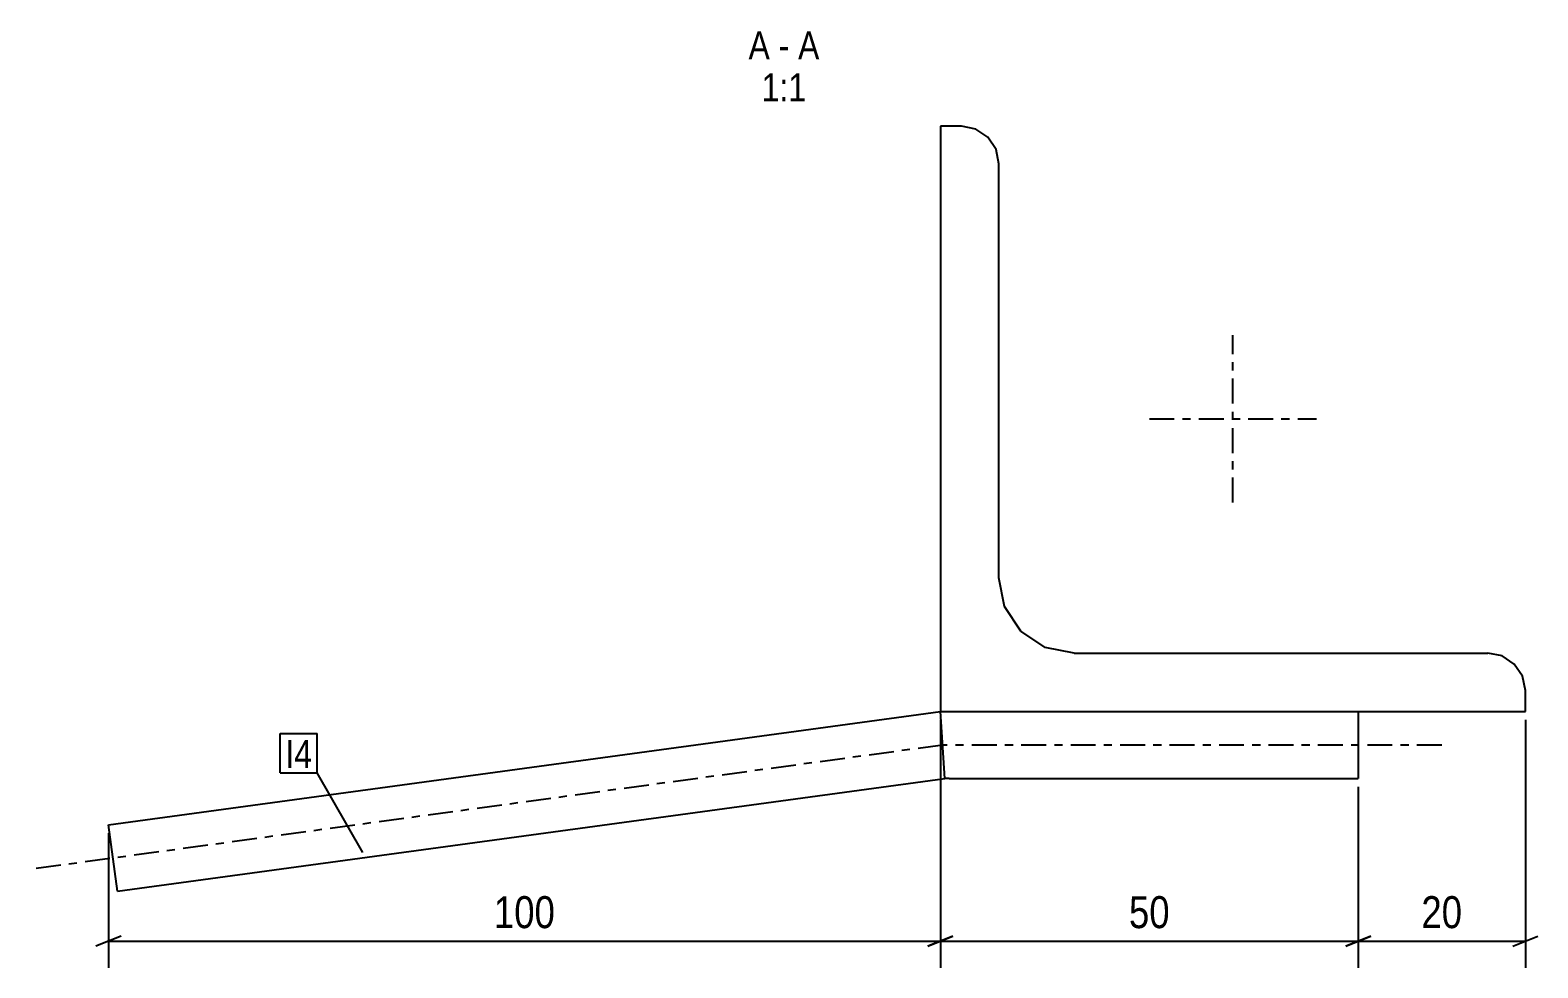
# Model space of a CAD drawing. Header units: millimetres. Extents: x 5 to 20151, y 2 to 445.
# Drawn here: x 13560.8 to 13741.3, y 2.4 to 114.5 of the extents above; entities that cross this region are included whole.
import ezdxf

# ---------------------------------------------------------------- set-up
doc = ezdxf.new("R2010")
doc.units = ezdxf.units.MM
doc.linetypes.add('DXK_LINE_DOT2', pattern=[3.9198, 1.9599, -1.9599])
doc.linetypes.add('DXK_LINE_DOT3', pattern=[5.9187, 2.979, -0.9799, 0.9799, -0.9799])
for name, color, linetype in [('MÅLSÆTNING', 7, 'Continuous'), ('STÅL', 7, 'Continuous'), ('TEKST', 7, 'Continuous')]:
    doc.layers.add(name, color=color, linetype=linetype)
doc.styles.add('Arial Narrow', font='ARIALN.TTF', dxfattribs={"height": 0.2})

msp = doc.modelspace()

# ---------------------------------------------------------------- linework, layer by layer
at = {"layer": 'MÅLSÆTNING', "color": 7, "linetype": 'Continuous'}
for p, q in [((13669.78, 32.05), (13669.78, 2.4)), ((13669.78, 32.05), (13669.78, 2.4)), ((13739.78, 32.05), (13739.78, 2.4)), ((13719.78, 24.05), (13719.78, 2.4)), ((13719.78, 24.05), (13719.78, 2.4)), ((13570.21, 18.49), (13570.21, 2.4)), ((13571.71, 6.2), (13568.71, 5)), ((13570.21, 5.6), (13669.78, 5.6)), ((13671.28, 6.2), (13668.28, 5)), ((13668.28, 5), (13671.28, 6.2)), ((13669.78, 5.6), (13719.78, 5.6)), ((13721.28, 6.2), (13718.28, 5)), ((13718.28, 5), (13721.28, 6.2)), ((13719.78, 5.6), (13739.78, 5.6)), ((13738.28, 5), (13741.28, 6.2))]:
    msp.add_line(p, q, dxfattribs=at)
at = {"layer": 'STÅL', "color": 2, "linetype": 'Continuous'}
for p, q in [((13672.28, 103.05), (13669.78, 103.05)), ((13669.78, 103.05), (13669.78, 33.05)), ((13674, 102.7), (13672.28, 103.05)), ((13675.46, 101.73), (13674, 102.7)), ((13676.43, 100.27), (13675.46, 101.73)), ((13676.78, 98.55), (13676.43, 100.27)), ((13676.78, 49.05), (13676.78, 98.55)), ((13677.46, 45.6), (13676.78, 49.05)), ((13679.41, 42.68), (13677.46, 45.6)), ((13682.33, 40.73), (13679.41, 42.68)), ((13685.78, 40.05), (13682.33, 40.73)), ((13685.78, 40.05), (13735.28, 40.05)), ((13737, 39.7), (13735.28, 40.05)), ((13738.46, 38.73), (13737, 39.7)), ((13739.43, 37.27), (13738.46, 38.73)), ((13739.78, 35.55), (13739.43, 37.27)), ((13739.78, 33.05), (13739.78, 35.55)), ((13570.21, 19.49), (13669.78, 33.05)), ((13670.32, 25.05), (13669.78, 33.05)), ((13669.78, 33.05), (13739.78, 33.05)), ((13719.78, 33.05), (13719.78, 25.05)), ((13571.28, 11.56), (13670.32, 25.05)), ((13670.82, 25.05), (13670.32, 25.05)), ((13670.82, 25.05), (13719.78, 25.05)), ((13571.28, 11.56), (13570.21, 19.49))]:
    msp.add_line(p, q, dxfattribs=at)
at = {"layer": 'STÅL', "color": 7, "linetype": 'DXK_LINE_DOT3'}
for p, q in [((13704.78, 58.05), (13704.78, 78.05)), ((13694.78, 68.05), (13714.78, 68.05)), ((13670.05, 29.05), (13560.84, 14.17)), ((13729.78, 29.05), (13670.05, 29.05))]:
    msp.add_line(p, q, dxfattribs=at)
at = {"layer": 'STÅL', "color": 7, "linetype": 'DXK_LINE_DOT2'}
msp.add_line((13669.78, 33.05), (13719.78, 33.05), dxfattribs=at)

# ---------------------------------------------------------------- wipeouts: each hides what was drawn before it
at = {"color": 0, "linetype": 'Continuous'}
for points in [[(13649.37, 111.05), (13649.37, 114.55), (13646.81, 114.55), (13646.81, 111.05)], [(13651.69, 111.05), (13651.69, 114.55), (13650.42, 114.55), (13650.42, 111.05)], [(13655.3, 111.05), (13655.3, 114.55), (13652.74, 114.55), (13652.74, 111.05)], [(13653.72, 106.05), (13653.72, 109.55), (13648.39, 109.55), (13648.39, 106.05)]]:
    msp.add_wipeout(points, dxfattribs=at).dxf.layer = 'TEKST'

# ---------------------------------------------------------------- next in the draw order: texts
at = {"layer": 'TEKST', "color": 3, "linetype": 'Continuous', "style": 'Arial Narrow'}
for s, p in [('A', (13646.81, 111.05)), ('A', (13652.74, 111.05)), ('-', (13650.42, 111.05)), ('1:1', (13648.39, 106.05))]:
    msp.add_text(s, height=3.34, dxfattribs=at).set_placement(p)

# ---------------------------------------------------------------- next in the draw order: wipeouts: each hides what was drawn before it
at = {"color": 0}
for points, layer in [([(13624.45, 6.35), (13624.45, 11.95), (13615.54, 11.95), (13615.54, 6.35)], 'MÅLSÆTNING'), ([(13698.02, 6.35), (13698.02, 11.95), (13691.54, 11.95), (13691.54, 6.35)], 'MÅLSÆTNING'), ([(13733.02, 6.35), (13733.02, 11.95), (13726.54, 11.95), (13726.54, 6.35)], 'MÅLSÆTNING'), ([(13594.57, 26.31), (13594.57, 29.81), (13591.37, 29.81), (13591.37, 26.31)], 'TEKST')]:
    msp.add_wipeout(points, dxfattribs=at).dxf.layer = layer

# ---------------------------------------------------------------- next in the draw order: texts
at = {"layer": 'MÅLSÆTNING', "color": 3, "style": 'Arial Narrow'}
for s, p in [('100', (13616.34, 7.15)), ('50', (13692.34, 7.15)), ('20', (13727.34, 7.15))]:
    msp.add_text(s, height=3.818, dxfattribs=at).set_placement(p)

# ---------------------------------------------------------------- next in the draw order: wipeouts: each hides what was drawn before it
at = {"color": 0}
msp.add_wipeout([(13594.57, 26.31), (13594.57, 29.81), (13591.37, 29.81), (13591.37, 26.31)], dxfattribs=at).dxf.layer = 'TEKST'

# ---------------------------------------------------------------- next in the draw order: linework, layer by layer
at = {"layer": 'TEKST', "color": 7, "linetype": 'Continuous'}
for p, q in [((13590.77, 30.41), (13595.17, 30.41)), ((13590.77, 25.71), (13590.77, 30.41)), ((13595.17, 25.71), (13595.17, 30.41)), ((13590.77, 25.71), (13595.17, 25.71)), ((13600.67, 16.19), (13595.17, 25.71))]:
    msp.add_line(p, q, dxfattribs=at)

# ---------------------------------------------------------------- next in the draw order: texts
at = {"layer": 'TEKST', "color": 3, "style": 'Arial Narrow'}
msp.add_text('I4', height=3.34, dxfattribs=at).set_placement((13591.37, 26.31))

doc.saveas('drawing.dxf')
